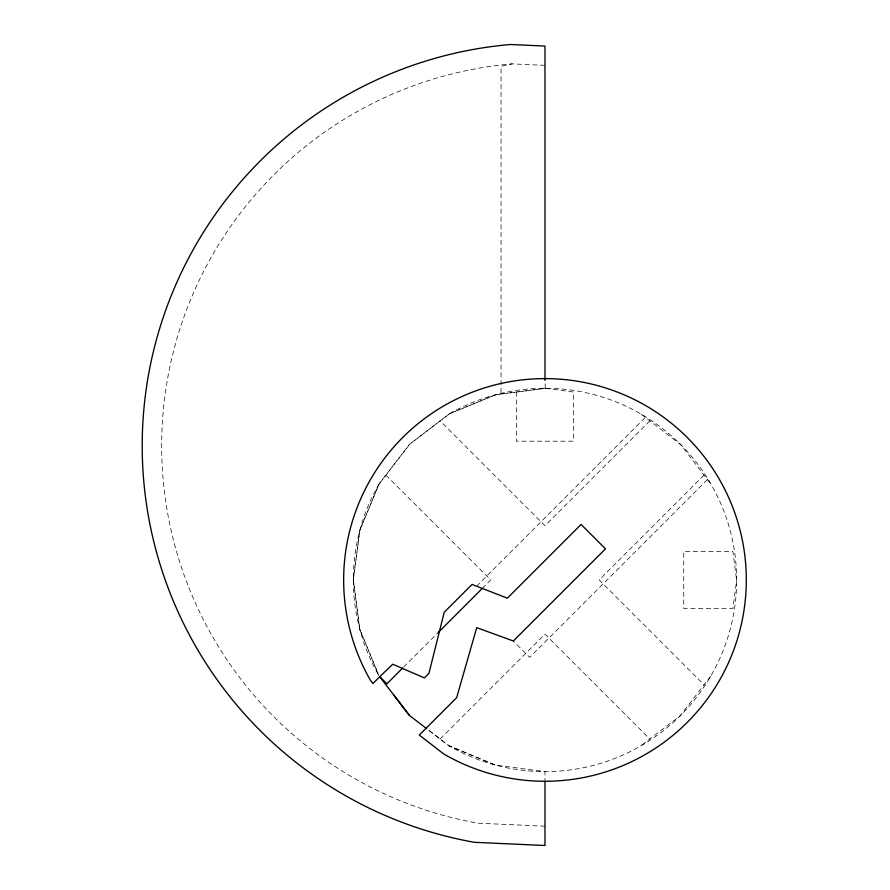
<?xml version="1.0" encoding="UTF-8"?>
<svg xmlns="http://www.w3.org/2000/svg" width="890" height="890" viewBox="0 0 890 890"><rect width="100%" height="100%" fill="white"/><g stroke="black" fill="none" stroke-linecap="round" stroke-linejoin="round"><path stroke-width="0.67" stroke-dasharray="4.45 3.34" d="M516.423 392.023L516.423 441.173L573.527 441.173L573.527 392.045L545.559 388.285L495.941 394.659L449.65 413.661L409.867 443.999L379.285 483.604L359.994 529.773L353.319 579.357L359.694 628.985L378.172 673.975M710.665 676.278L680.082 715.883L640.299 746.221M476.595 586.21L645.395 417.399M403.615 667.088L437.513 633.202M482.28 588.423L490.768 579.946L385.882 475.06M649.856 420.848L544.98 525.734L440.149 420.914M440.094 739.034L544.98 634.147L649.8 738.978M704.012 475.115L599.181 579.946L704.068 684.822M707.428 479.61L529.683 657.354L513.33 641M544.98 65.348L512.117 63.869L501.048 66.305L501.048 394.059M545.559 388.285L495.374 394.815L449.15 413.961L409.456 444.422L378.995 484.116L359.849 530.34L353.319 579.946L359.849 629.553L378.884 675.499M544.98 826.209L477.874 823.183A383.323 383.323 0 0 1 512.117 63.869M545.27 388.318L544.98 379.963M495.096 764.955L448.638 745.631L428.246 729.889M428.835 730.345L449.15 745.92L495.374 765.077L544.98 771.608L544.98 779.818M641.312 414.251L680.917 444.833L711.255 484.616M449.65 413.661A191.662 191.662 0 0 1 736.642 580.525L732.87 608.493L683.743 608.493L683.743 551.388L732.893 551.388L736.642 580.525A191.662 191.662 0 0 1 448.638 745.631M378.016 674.064A191.662 191.662 0 0 1 379.285 483.604"/><path stroke-width="1.33" d="M379.785 676.689L372.943 683.52L370.318 680.071A201.329 201.329 0 0 1 510.615 381.565A201.329 201.329 0 0 1 743.139 615.502A201.329 201.329 0 0 1 443.776 753.986L419.268 735.062L456.67 697.66L476.717 627.639L513.33 641L605.489 548.841L581.092 524.455L507.356 598.18L472.034 584.43L444.221 612.242L428.913 673.419L424.397 677.924L392.735 664.229L379.785 676.689L386.905 683.809L402.636 668.067M438.036 632.668L482.28 588.423M426.677 728.688L409.456 715.471L379.819 676.845M409.278 715.237L393.87 695.157M544.98 379.963L544.98 46.057L510.448 44.5A402.758 402.758 0 0 0 474.47 842.318L544.98 845.5L544.98 781.164"/></g></svg>
